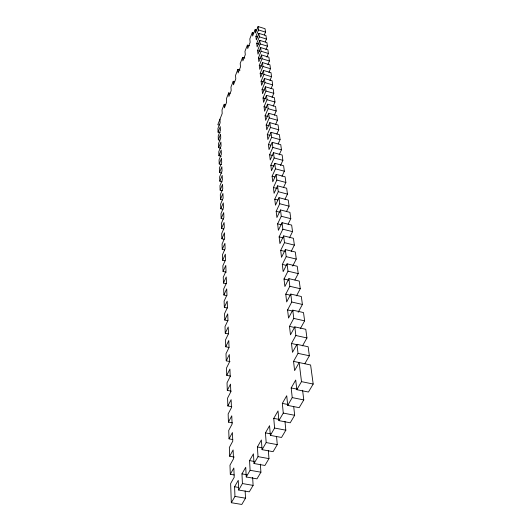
<?xml version="1.0" encoding="UTF-8"?>
<svg xmlns="http://www.w3.org/2000/svg" width="531" height="531" viewBox="0 0 531 531"><rect width="100%" height="100%" fill="white"/><g stroke="black" fill="none" stroke-linecap="round" stroke-linejoin="round"><path stroke-width="0.8" d="M225.675 104.707L224.228 104.295L222.024 109.917L222.184 113.554L217.81 124.692L219.25 125.09M230.149 93.31L228.688 92.892L226.445 98.62L226.637 102.211L224.401 107.906L224.228 104.295M234.702 81.708L233.235 81.283L230.952 87.111L231.171 90.668L228.894 96.469L228.688 92.892M240.085 70.112L237.861 69.455L235.538 75.395L235.784 78.907L233.467 84.814L233.235 81.283M244.818 58.085L242.574 57.414L240.211 63.461L240.49 66.933L238.127 72.946L237.861 69.455M249.636 45.832L247.38 45.148L244.97 51.308L245.282 54.733L242.873 60.859L242.574 57.414M253.791 33.114L252.271 32.65L249.816 38.929L250.161 42.301L247.711 48.547L247.38 45.148M256.672 30.108L255.139 29.63L252.637 35.995L252.271 32.65M264.352 34.966L265.507 32.099L265.042 28.707L258.073 26.55L255.53 33.002L255.139 29.63M220.265 132.763L218.075 132.159L220.279 126.584L220.431 130.374L218.214 135.969L218.347 139.819L219.827 140.224M265.274 41.916L266.443 39.028L265.971 35.537L258.902 33.373L256.327 39.878L255.922 36.413L258.484 29.935L258.073 26.55M218.347 139.819L220.584 134.204L220.737 138.093L218.487 143.722L218.633 147.671L220.869 148.282M265.925 49.788L267.405 46.144L266.92 42.56L259.765 40.376L257.143 46.934L256.732 43.383L259.334 36.851L258.902 33.373M218.633 147.671L220.896 142.023L221.055 146.012L218.772 151.674L218.918 155.729L221.188 156.34M266.894 57.136L268.401 53.458L267.896 49.775L260.641 47.578L257.98 54.189L257.562 50.538L260.197 43.954L259.765 40.376M218.918 155.729L221.215 150.047L221.374 154.129L219.064 159.838L219.21 163.993L221.513 164.603M267.889 64.689L269.416 60.979L268.905 57.195L261.551 54.978L258.849 61.649L258.411 57.892L261.093 51.255L260.641 47.578M219.21 163.993L221.54 158.271L221.706 162.473L219.363 168.208L219.515 172.475L221.845 173.086M268.912 72.455L270.465 68.718L269.94 64.822L262.48 62.598L259.732 69.322L259.287 65.459L262.009 58.762L261.551 54.978M219.515 172.475L221.872 166.721L222.044 171.028L219.668 176.803L219.827 181.184L222.19 181.801M269.96 80.447L271.547 76.683L271.002 72.674L263.436 70.431L260.648 77.207L260.19 73.238L262.958 66.481L262.48 62.598M219.827 181.184L222.217 175.396L222.396 179.823L219.987 185.631L220.146 190.131L222.542 190.748M271.049 88.677L272.655 84.88L272.098 80.752L264.425 78.495L261.591 85.332L261.113 81.243L263.927 74.433L263.436 70.431M220.146 190.131L222.575 184.31L222.755 188.857L220.312 194.698L220.478 199.324L222.662 199.882M272.031 97.458L273.797 93.323L273.226 89.069L265.44 86.799L262.553 93.695L262.068 89.48L264.929 82.617L264.425 78.495M220.478 199.324L222.934 193.463L223.12 198.136L220.644 204.017L220.816 208.769L223.027 209.327M273.18 106.193L274.978 102.018L274.381 97.638L266.482 95.354L263.555 102.304L263.051 97.963L265.958 91.047L265.44 86.799M220.816 208.769L223.312 202.875L223.505 207.687L220.989 213.595L221.161 218.487L223.405 219.044M274.368 115.194L276.193 110.992L275.582 106.472L267.564 104.176L264.584 111.178L264.066 106.711L267.02 99.728L266.482 95.354M221.161 218.487L223.697 212.559L223.89 217.504L221.341 223.445L221.52 228.476L223.79 229.04M275.589 124.473L277.447 120.238L276.817 115.579L268.673 113.269L265.639 120.331L265.108 115.718L268.115 108.682L267.564 104.176M221.52 228.476L224.089 222.516L224.294 227.607L221.699 233.58L221.885 238.764L224.195 239.322M276.843 134.051L278.742 129.783L278.085 124.971L269.821 122.648L266.735 129.77L266.184 125.011L269.244 117.922L268.673 113.269M221.885 238.764L224.5 232.77L224.706 238.007L222.071 244.014L222.263 249.344L224.606 249.909M278.144 143.941L280.076 139.633L279.399 134.668L271.009 132.332L267.863 139.514L267.292 134.602L270.412 127.453L269.821 122.648M222.263 249.344L224.918 243.324L225.131 248.72L222.456 254.761L222.655 260.25L225.031 260.814M279.16 154.873L281.457 149.808L280.76 144.684L272.23 142.328L269.025 149.569L268.44 144.498L271.613 137.29L271.009 132.332M222.655 260.25L225.35 254.196L225.569 259.752L222.854 265.825L223.053 271.487L226.272 272.237M280.541 165.433L282.877 160.329L282.16 155.025L273.492 152.662L270.226 159.957L269.622 154.72L272.854 147.452L272.23 142.328M223.053 271.487L225.794 265.4L226.02 271.129L223.259 277.228L223.471 283.063L226.438 283.746M281.968 176.345L284.35 171.201L283.607 165.718L274.799 163.342L271.474 170.697L270.843 165.28L274.142 157.959L273.492 152.662M223.471 283.063L226.252 276.95L226.485 282.864L223.677 288.99L223.896 295.01L226.91 295.694M283.448 187.635L285.877 182.452L285.107 176.777L276.153 174.394L272.755 181.801L272.111 176.206L275.47 168.825L274.799 163.342M223.896 295.01L226.724 288.864L226.969 294.964L224.115 301.123L224.334 307.33L227.401 308.013M284.974 199.317L287.457 194.1L286.66 188.226L277.547 185.83L274.089 193.297L273.419 187.503L276.843 180.062L276.153 174.394M224.334 307.33L227.215 301.163L227.46 307.462L224.56 313.642L224.792 320.054L227.899 320.737M286.461 211.63L289.09 206.161L288.267 200.081L279.001 197.671L275.47 205.198L274.773 199.191L278.264 191.698L277.547 185.83M224.792 320.054L227.719 313.861L227.978 320.366L225.025 326.572L225.257 333.196L228.423 333.88M288.094 224.175L290.782 218.666L289.926 212.36L280.501 209.944L276.897 217.524L276.173 211.305L279.744 203.751L279.001 197.671M225.257 333.196L228.237 326.977L228.503 333.7L225.502 339.933L225.748 346.776L228.961 347.46M289.455 237.875L292.541 231.635L291.652 225.091L282.054 222.675L278.377 230.301L277.627 223.856L281.271 216.25L280.501 209.944M225.748 346.776L228.775 340.537L229.053 347.486L225.994 353.739L226.246 360.821L229.989 361.598M291.207 251.375L294.366 245.096L293.444 238.306L283.667 235.877L279.91 243.563L279.133 236.872L282.857 229.213L282.054 222.675M226.246 360.821L229.332 354.562L229.618 361.75L226.505 368.023L226.764 375.351L230.573 376.121M292.674 266.097L296.258 259.075L295.302 252.019L285.346 249.59L281.503 257.323L280.7 250.38L284.497 242.667L283.667 235.877M226.764 375.351L229.91 369.072L230.208 376.519L227.036 382.805L227.301 390.385L231.177 391.155M294.924 279.963L298.23 273.611L297.234 266.27L287.085 263.834L283.156 271.62L282.319 264.405L286.209 256.646L285.346 249.59M227.301 390.385L230.507 384.092L230.812 391.812L227.58 398.104L227.859 405.963L231.801 406.733M296.517 295.827L300.274 288.725L299.238 281.091L288.897 278.649L284.881 286.488L284.012 278.981L287.988 271.168L287.085 263.834M227.859 405.963L231.124 399.664L231.443 407.655L228.144 413.968L228.436 422.112L232.452 422.875M298.176 312.314L302.404 304.455L301.329 296.51L290.789 294.068L286.667 301.947L285.764 294.141L289.833 286.282L288.897 278.649M228.436 422.112L231.768 415.8L232.093 424.096L228.735 430.409L229.034 438.858L232.81 439.555M300.294 328.742L304.628 320.843L303.506 312.567L292.747 310.131L288.532 318.049L287.59 309.918L291.758 302.013L290.789 294.068M229.034 438.858L232.432 432.546L232.77 441.148L229.346 447.467L229.657 456.242L234.271 457.065M302.497 345.873L306.945 337.942L305.776 329.3L294.798 326.87L290.477 334.829L289.495 326.353L293.762 318.408L292.747 310.131M229.657 456.242L233.122 449.923L233.474 458.864L229.976 465.183L230.301 474.289L234.217 474.973M304.801 363.742L309.361 355.777L308.139 346.763L296.935 344.334L292.501 352.332L291.479 343.484L295.853 335.506L294.798 326.87M230.301 474.289L233.839 467.977L234.204 477.276L230.633 483.582L231.317 502.718L241.804 504.45L245.514 498.191L245.149 490.949M293.55 361.365L310.608 364.989L313.19 384.046L308.445 392.044L296.829 389.688L301.495 381.636L299.165 362.573L294.619 370.598L293.55 361.365L298.037 353.354L296.935 344.334M231.317 502.718L234.967 496.419L234.583 486.754L238.246 480.356L238.671 490.033L249.285 491.832L253.108 485.387L252.63 477.329M238.671 490.033L242.421 483.555L241.957 473.871L245.727 467.293L246.238 476.977L256.984 478.843L260.92 472.205L260.376 464.14M246.238 476.977L250.108 470.3L249.557 460.609L253.44 453.832L254.03 463.523L264.916 465.468L268.971 458.625L268.347 450.553M254.03 463.523L258.02 456.647L257.382 446.956L261.378 439.967L262.068 449.664L273.093 451.675L277.275 444.626L276.565 436.555M262.068 449.664L266.177 442.569L265.44 432.878L269.569 425.676L270.352 435.367L281.523 437.464L285.831 430.19L284.961 421.315M270.352 435.367L274.593 428.052L273.757 418.368L278.012 410.941L278.901 420.618L290.211 422.802L294.665 415.295L293.689 406.434M278.901 420.618L283.275 413.072L282.333 403.394L286.72 395.734L287.722 405.405L299.185 407.669L303.778 399.923L302.597 390.265M287.722 405.405L292.236 397.606L291.18 387.949L295.707 380.037L296.829 389.688M234.967 496.419L245.514 498.191M234.583 486.754L238.598 487.438M242.421 483.555L253.108 485.387M241.957 473.871L246.842 474.727M250.108 470.3L260.92 472.205M249.557 460.609L254.143 461.432M258.02 456.647L268.971 458.625M257.382 446.956L262.029 447.806M266.177 442.569L277.275 444.626M265.44 432.878L270.936 433.913M274.593 428.052L285.831 430.19M273.757 418.368L279.319 419.437M283.275 413.072L294.665 415.295M282.333 403.394L287.968 404.509M292.236 397.606L303.778 399.923M291.18 387.949L297.267 389.183M301.495 381.636L313.19 384.046M298.037 353.354L309.361 355.777M291.479 343.484L297.778 344.851M295.853 335.506L306.945 337.942M289.495 326.353L294.891 327.547M293.762 318.408L304.628 320.843M287.59 309.918L292.886 311.113M291.758 302.013L302.404 304.455M285.764 294.141L290.557 295.249M289.833 286.282L300.274 288.725M284.012 278.981L288.711 280.089M287.988 271.168L298.23 273.611M282.319 264.405L286.163 265.327M286.209 256.646L296.258 259.075M280.7 250.38L285.227 251.482M284.497 242.667L294.366 245.096M279.133 236.872L283.149 237.868M282.857 229.213L292.541 231.635M277.627 223.856L281.569 224.845M281.271 216.25L290.782 218.666M276.173 211.305L279.273 212.095M279.744 203.751L289.09 206.161M274.773 199.191L277.819 199.981M278.264 191.698L287.457 194.1M273.419 187.503L277.162 188.485M276.843 180.062L285.877 182.452M272.111 176.206L275.058 176.982M275.47 168.825L284.35 171.201M270.843 165.28L274.009 166.13M269.622 154.72L272.735 155.563M274.142 157.959L282.877 160.329M268.44 144.498L270.737 145.129M272.854 147.452L281.457 149.808M271.613 137.29L280.076 139.633M267.292 134.602L270.306 135.438M266.184 125.011L269.151 125.847M270.412 127.453L278.742 129.783M269.244 117.922L277.447 120.238M265.108 115.718L268.029 116.548M264.066 106.711L266.443 107.388M268.115 108.682L276.193 110.992M263.051 97.963L265.394 98.64M267.02 99.728L274.978 102.018M262.068 89.48L264.378 90.151M265.958 91.047L273.797 93.323M261.113 81.243L263.389 81.907M264.929 82.617L272.655 84.88M260.19 73.238L262.433 73.895M263.927 74.433L271.547 76.683M262.958 66.481L270.465 68.718M259.287 65.459L261.498 66.116M262.009 58.762L269.416 60.979M258.411 57.892L260.595 58.549M261.093 51.255L268.401 53.458M257.562 50.538L259.712 51.188M260.197 43.954L267.405 46.144M256.732 43.383L259.095 44.1M259.334 36.851L266.443 39.028M255.922 36.413L257.475 36.891M258.484 29.935L265.507 32.099M219.987 119.143L220.133 122.84L217.942 128.402L218.075 132.159"/></g></svg>
